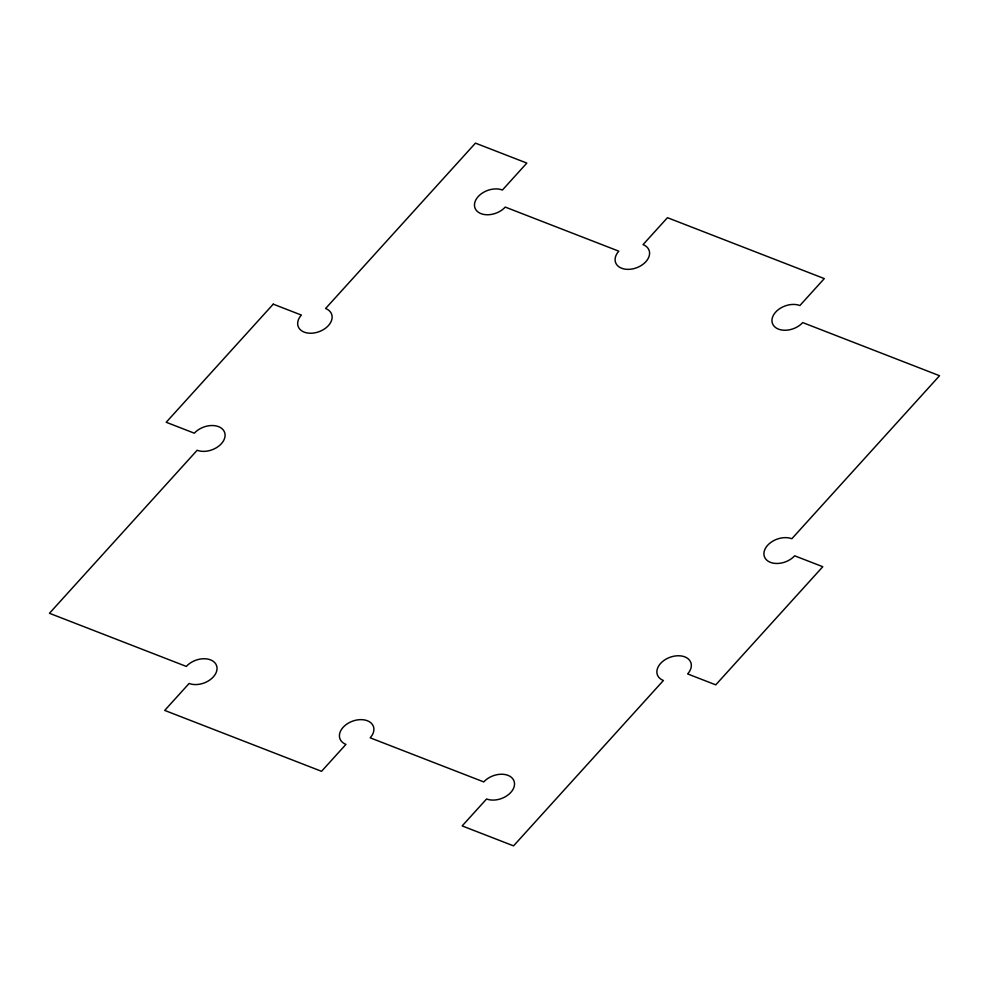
<?xml version="1.0" encoding="UTF-8"?>
<svg xmlns="http://www.w3.org/2000/svg" width="989" height="989" viewBox="0 0 989 989"><rect width="100%" height="100%" fill="white"/><g stroke="black" fill="none" stroke-linecap="round" stroke-linejoin="round"><path stroke-width="1.48" d="M273.248 304.155L166.214 422.278L194.339 433.194A17.827 12.115 -20.2 0 1 218.569 426.642A17.827 12.115 -20.2 0 1 221.375 443.702A17.827 12.115 -20.2 0 1 197.157 450.267L49.45 613.279L186.291 666.413A17.827 12.115 -20.2 0 1 210.509 659.848A17.827 12.115 -20.2 0 1 213.327 676.909A17.827 12.115 -20.2 0 1 189.109 683.473L164.706 710.411L321.549 771.309L345.952 744.383A17.827 12.115 -20.2 0 1 343.134 727.311A17.827 12.115 -20.2 0 1 367.364 720.746A17.827 12.115 -20.2 0 1 370.183 737.819L483.757 781.916A17.827 12.115 -20.2 0 1 507.987 775.351A17.827 12.115 -20.2 0 1 510.806 792.424A17.827 12.115 -20.2 0 1 486.576 798.976L462.172 825.914L513.551 845.867L663.409 680.494A17.827 12.115 -20.2 0 1 660.59 663.421A17.827 12.115 -20.2 0 1 684.808 656.869A17.827 12.115 -20.2 0 1 687.627 673.929L715.752 684.845L822.786 566.722L794.661 555.806A17.827 12.115 -20.2 0 1 770.431 562.358A17.827 12.115 -20.2 0 1 767.625 545.298A17.827 12.115 -20.2 0 1 791.843 538.733L939.55 375.721L802.709 322.587A17.827 12.115 -20.2 0 1 778.491 329.152A17.827 12.115 -20.2 0 1 775.673 312.091A17.827 12.115 -20.2 0 1 799.891 305.527L824.294 278.589L667.451 217.691L643.048 244.617A17.827 12.115 -20.2 0 1 645.866 261.689A17.827 12.115 -20.2 0 1 621.636 268.254A17.827 12.115 -20.2 0 1 618.817 251.181L505.243 207.084A17.827 12.115 -20.2 0 1 481.013 213.649A17.827 12.115 -20.2 0 1 478.194 196.576A17.827 12.115 -20.2 0 1 502.424 190.024L526.828 163.086L475.449 143.133L325.591 308.506A17.827 12.115 -20.2 0 1 328.41 325.579A17.827 12.115 -20.2 0 1 304.192 332.131A17.827 12.115 -20.2 0 1 301.373 315.071L273.248 304.155"/></g></svg>
